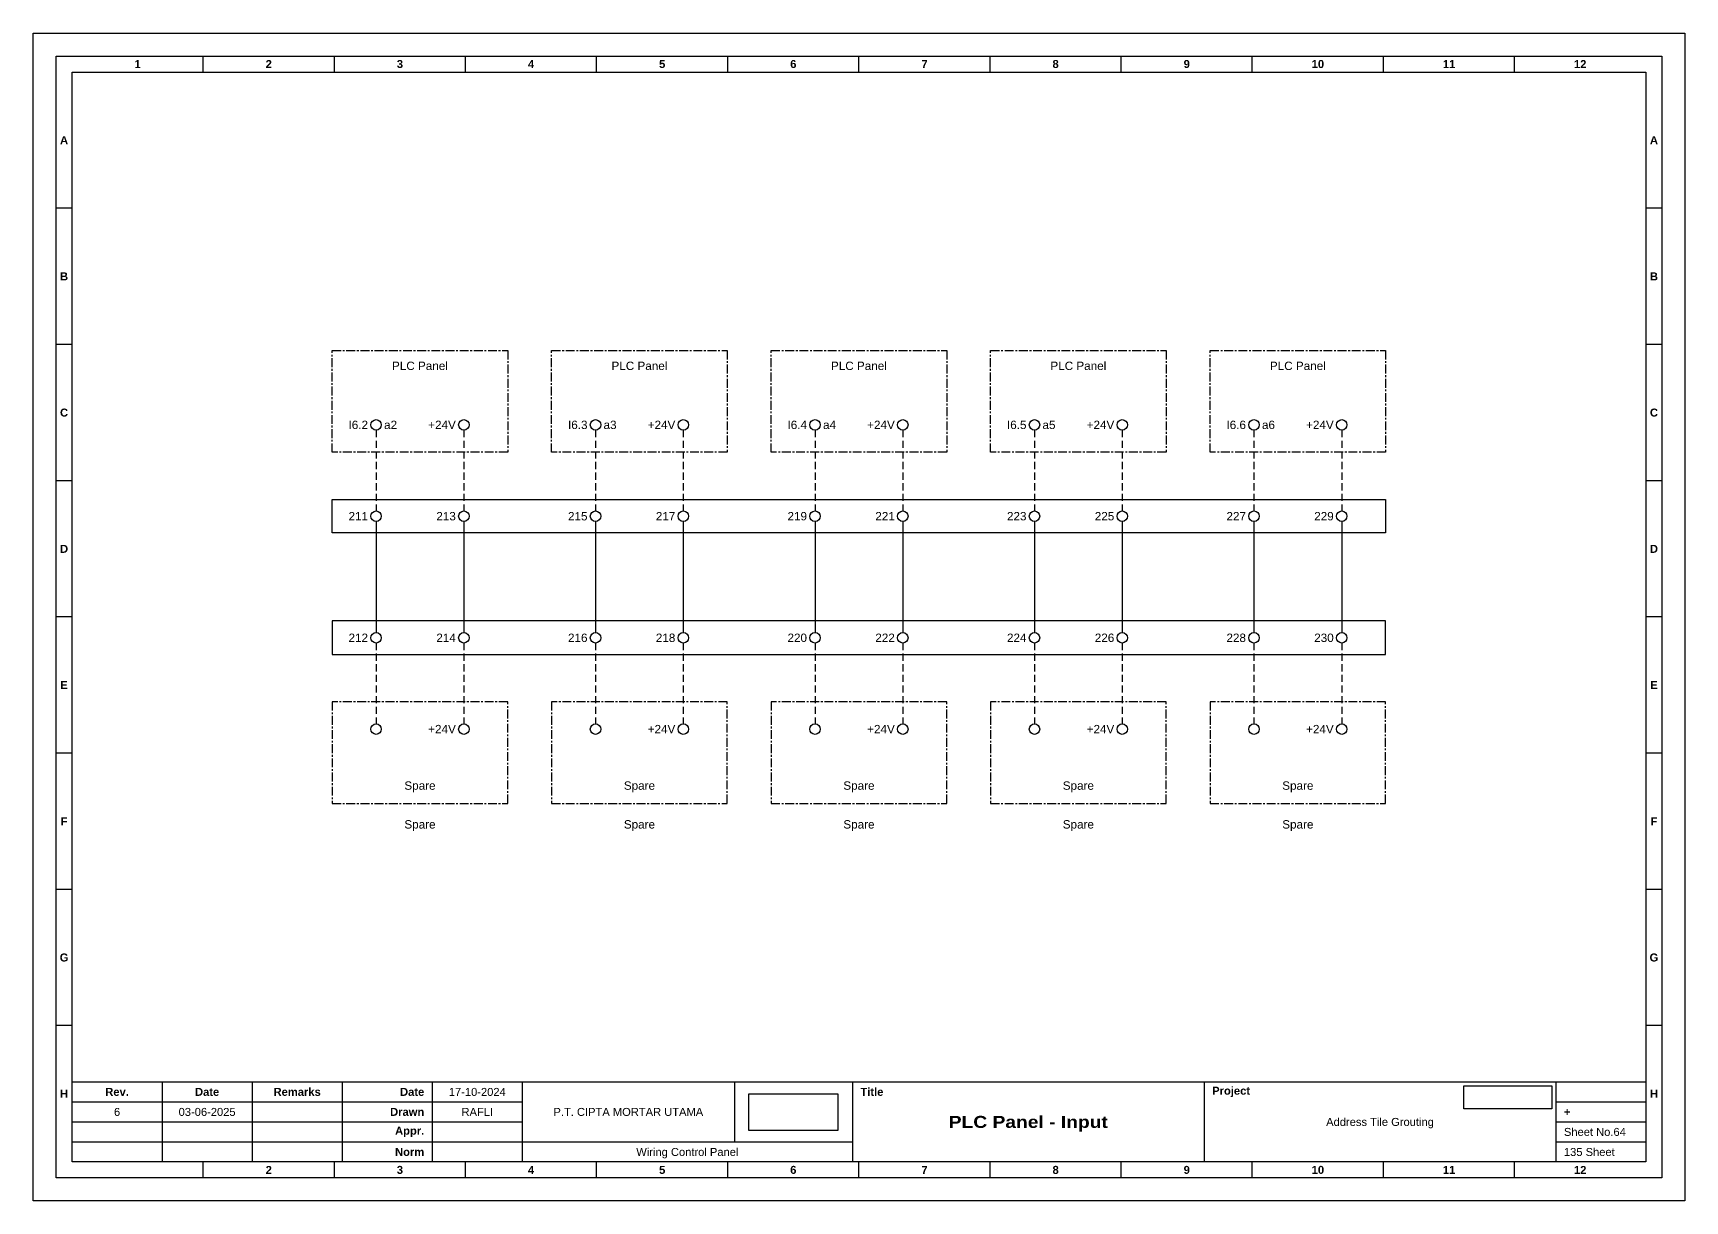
# Model space of a CAD drawing. Header units: millimetres. Extents: x 2277 to 9242, y 1004 to 1739.
# Drawn here: x 5787.2 to 6083.3, y 1529.4 to 1738.7 of the extents above; entities that cross this region are included whole.
import ezdxf
from ezdxf.enums import TextEntityAlignment as Align

# ---------------------------------------------------------------- set-up
doc = ezdxf.new("R2010")
doc.units = ezdxf.units.MM
doc.linetypes.add('CENTER', pattern=[50.8, 31.75, -6.35, 6.35, -6.35])
doc.linetypes.add('HIDDEN', pattern=[9.525, 6.35, -3.175])
doc.styles.add('Bold', font='ariblk.ttf', dxfattribs={"height": 25.4})
doc.styles.get("Standard").update_dxf_attribs({"font": 'arial.ttf'})
picture_1 = doc.add_image_def('image1.png', size_in_pixel=(2048, 847))
picture_2 = doc.add_image_def('image2.png', size_in_pixel=(2092, 542))

# ---------------------------------------------------------------- blocks, each defined once
blk = doc.blocks.new('KOP MU PROJECT')
at = {"color": 6, "ltscale": 50}
for p, q in [((27.74, 184.05), (27.74, 186.66)), ((49.13, 184.05), (49.13, 186.66)), ((70.51, 184.05), (70.51, 186.66)), ((91.89, 184.05), (91.89, 186.66)), ((113.27, 184.05), (113.27, 186.66)), ((134.66, 184.05), (134.66, 186.66)), ((156.04, 184.05), (156.04, 186.66)), ((177.42, 184.05), (177.42, 186.66)), ((198.8, 184.05), (198.8, 186.66)), ((220.19, 184.05), (220.19, 186.66)), ((241.57, 184.05), (241.57, 186.66)), ((6.36, 161.84), (3.75, 161.84)), ((265.59, 161.84), (262.98, 161.84)), ((6.36, 139.63), (3.75, 139.63)), ((265.59, 139.63), (262.98, 139.63)), ((6.36, 117.42), (3.75, 117.42)), ((265.59, 117.42), (262.98, 117.42)), ((6.36, 95.22), (3.75, 95.22)), ((265.59, 95.22), (262.98, 95.22)), ((6.36, 73.01), (3.75, 73.01)), ((265.59, 73.01), (262.98, 73.01)), ((6.36, 50.8), (3.75, 50.8)), ((265.59, 50.8), (262.98, 50.8)), ((6.36, 28.59), (3.75, 28.59)), ((265.59, 28.59), (262.98, 28.59)), ((27.74, 3.75), (27.74, 6.36)), ((49.13, 3.75), (49.13, 6.36)), ((70.51, 3.75), (70.51, 6.36)), ((91.89, 3.75), (91.89, 6.36)), ((113.27, 3.75), (113.27, 6.36)), ((134.66, 3.75), (134.66, 6.36)), ((156.04, 3.75), (156.04, 6.36)), ((177.42, 3.75), (177.42, 6.36)), ((198.8, 3.75), (198.8, 6.36)), ((220.19, 3.75), (220.19, 6.36)), ((241.57, 3.75), (241.57, 6.36))]:
    blk.add_line(p, q, dxfattribs=at)
at = {"ltscale": 50}
for p, q in [((6.36, 19.41), (262.98, 19.41)), ((21.04, 19.41), (21.04, 6.36)), ((35.72, 19.41), (35.72, 6.36)), ((50.41, 19.41), (50.41, 6.36)), ((65.09, 19.41), (65.09, 6.36)), ((79.77, 19.41), (79.77, 6.36)), ((114.35, 19.41), (114.35, 9.62)), ((133.6, 19.41), (133.6, 6.36)), ((190.95, 19.41), (190.95, 6.36)), ((248.3, 19.41), (248.3, 6.36)), ((6.36, 16.15), (79.77, 16.15)), ((248.3, 16.15), (262.98, 16.15)), ((6.36, 12.89), (79.77, 12.89)), ((248.3, 12.89), (262.98, 12.89)), ((6.36, 9.62), (133.6, 9.62)), ((248.3, 9.62), (262.98, 9.62))]:
    blk.add_line(p, q, dxfattribs=at)
at = {"color": 1, "ltscale": 50}
blk.add_lwpolyline([(269.34, 0), (0, 0), (0, 190.41), (269.34, 190.41)], close=True, dxfattribs=at)
at = {"color": 6, "ltscale": 50}
for points in [[(265.59, 3.75), (3.75, 3.75), (3.75, 186.66), (265.59, 186.66)], [(262.98, 6.36), (6.36, 6.36), (6.36, 184.05), (262.98, 184.05)]]:
    blk.add_lwpolyline(points, close=True, dxfattribs=at)
at = {"ltscale": 50, "char_height": 1.305, "attachment_point": 4}
for s, width, heights, insert in [('\\pxqc;{\\fArial|b1|i0|c0|p34;1}', 21.3825, [2.51], (6.36, 185.36)), ('\\pxqc;{\\fArial|b1|i0|c0|p34;2}', 21.3825, [2.51], (27.74, 185.36)), ('\\pxqc;{\\fArial|b1|i0|c0|p34;3}', 21.3825, [2.51], (49.13, 185.36)), ('\\pxqc;{\\fArial|b1|i0|c0|p34;4}', 21.3825, [2.51], (70.51, 185.36)), ('\\pxqc;{\\fArial|b1|i0|c0|p34;5}', 21.3825, [2.51], (91.89, 185.36)), ('\\pxqc;{\\fArial|b1|i0|c0|p34;6}', 21.3825, [2.51], (113.27, 185.36)), ('\\pxqc;{\\fArial|b1|i0|c0|p34;7}', 21.3825, [2.51], (134.66, 185.36)), ('\\pxqc;{\\fArial|b1|i0|c0|p34;8}', 21.3825, [2.51], (156.04, 185.36)), ('\\pxqc;{\\fArial|b1|i0|c0|p34;9}', 21.3825, [2.51], (177.42, 185.36)), ('\\pxqc;{\\fArial|b1|i0|c0|p34;10}', 21.3825, [2.51], (198.8, 185.36)), ('\\pxqc;{\\fArial|b1|i0|c0|p34;11}', 21.3825, [2.51], (220.19, 185.36)), ('\\pxqc;{\\fArial|b1|i0|c0|p34;12}', 21.3825, [2.51], (241.57, 185.36)), ('\\pxqc;{\\fArial|b1|i0|c0|p34;A}', 2.61, [2.51], (3.75, 172.95)), ('\\pxqc;{\\fArial|b1|i0|c0|p34;A}', 2.61, [2.51], (262.98, 172.95)), ('\\pxqc;{\\fArial|b1|i0|c0|p34;B}', 2.61, [2.51], (3.75, 150.74)), ('\\pxqc;{\\fArial|b1|i0|c0|p34;B}', 2.61, [2.51], (262.98, 150.74)), ('\\pxqc;{\\fArial|b1|i0|c0|p34;C}', 2.61, [2.51], (3.75, 128.53)), ('\\pxqc;{\\fArial|b1|i0|c0|p34;C}', 2.61, [2.51], (262.98, 128.53)), ('\\pxqc;{\\fArial|b1|i0|c0|p34;D}', 2.61, [2.51], (3.75, 106.32)), ('\\pxqc;{\\fArial|b1|i0|c0|p34;D}', 2.61, [2.51], (262.98, 106.32)), ('\\pxqc;{\\fArial|b1|i0|c0|p34;E}', 2.61, [2.51], (3.75, 84.11)), ('\\pxqc;{\\fArial|b1|i0|c0|p34;E}', 2.61, [2.51], (262.98, 84.11)), ('\\pxqc;{\\fArial|b1|i0|c0|p34;F}', 2.61, [2.51], (3.75, 61.9)), ('\\pxqc;{\\fArial|b1|i0|c0|p34;F}', 2.61, [2.51], (262.98, 61.9)), ('\\pxqc;{\\fArial|b1|i0|c0|p34;G}', 2.61, [2.51], (3.75, 39.69)), ('\\pxqc;{\\fArial|b1|i0|c0|p34;G}', 2.61, [2.51], (262.98, 39.69)), ('\\pxqc;{\\fArial|b1|i0|c0|p34;H}', 2.61, [2.51], (3.75, 17.47)), ('\\pxqc;{\\fArial|b1|i0|c0|p34;Rev.}', 14.6811, [2.88], (6.36, 17.78)), ('\\pxqc;{\\fArial|b1|i0|c0|p34;Date}', 14.6811, [2.88], (21.04, 17.78)), ('\\pxqc;{\\fArial|b1|i0|c0|p34;Remarks}', 14.6811, [2.88], (35.72, 17.78)), ('\\pxqr;{\\fArial|b1|i0|c0|p34;Date}', 13.3761, [2.88], (50.41, 17.78)), ('\\pxql;{\\fArial|b1|i0|c0|p34;Title}', 50.2419, [2.88], (134.9, 17.78)), ('\\pxql;{\\fArial|b1|i0|c0|p34;Project}', 50.2419, [2.88], (192.25, 17.78)), ('\\pxqc;{\\fArial|b1|i0|c0|p34;H}', 2.61, [2.51], (262.98, 17.47)), ('\\pxqr;{\\fArial|b1|i0|c0|p34;Drawn}', 13.3761, [2.88], (50.41, 14.52)), ('\\pxql;{\\fArial|b1|i0|c0|p34;+}', 14.6811, [2.88], (249.61, 14.52)), ('\\pxqr;{\\fArial|b1|i0|c0|p34;Appr.}', 13.3761, [2.88], (50.41, 11.26)), ('\\pxqr;{\\fArial|b1|i0|c0|p34;Norm}', 13.3761, [2.88], (50.41, 7.99)), ('\\pxqc;{\\fArial|b1|i0|c0|p34;2}', 21.3825, [2.51], (27.74, 5.06)), ('\\pxqc;{\\fArial|b1|i0|c0|p34;3}', 21.3825, [2.51], (49.13, 5.06)), ('\\pxqc;{\\fArial|b1|i0|c0|p34;4}', 21.3825, [2.51], (70.51, 5.06)), ('\\pxqc;{\\fArial|b1|i0|c0|p34;5}', 21.3825, [2.51], (91.89, 5.06)), ('\\pxqc;{\\fArial|b1|i0|c0|p34;6}', 21.3825, [2.51], (113.27, 5.06)), ('\\pxqc;{\\fArial|b1|i0|c0|p34;7}', 21.3825, [2.51], (134.66, 5.06)), ('\\pxqc;{\\fArial|b1|i0|c0|p34;8}', 21.3825, [2.51], (156.04, 5.06)), ('\\pxqc;{\\fArial|b1|i0|c0|p34;9}', 21.3825, [2.51], (177.42, 5.06)), ('\\pxqc;{\\fArial|b1|i0|c0|p34;10}', 21.3825, [2.51], (198.8, 5.06)), ('\\pxqc;{\\fArial|b1|i0|c0|p34;11}', 21.3825, [2.51], (220.19, 5.06)), ('\\pxqc;{\\fArial|b1|i0|c0|p34;12}', 21.3825, [2.51], (241.57, 5.06))]:
    blk.add_mtext_dynamic_manual_height_columns(s, width=width, gutter_width=0.0326, heights=heights, dxfattribs=dict(at, insert=insert))
at = {"ltscale": 50}
for tag, p in [('DATECREATED', (72.43, 17.78)), ('REV', (13.7, 14.52)), ('REVDATE', (28.38, 14.52)), ('REMARKS', (43.06, 14.52)), ('DRAWN', (72.43, 14.52)), ('COMPANY', (97.06, 14.52)), ('PROJECT', (219.62, 12.89)), ('APPR', (72.43, 11.26)), ('NORM', (72.43, 7.99)), ('DRAWINGCATEGORY', (106.68, 7.99)), ('DESCRIPTION', (162.27, 10.03))]:
    blk.add_attdef(tag, text='', height=1.3, dxfattribs=at).set_placement(p, align=Align.MIDDLE_CENTER)
at = {"ltscale": 50, "style": 'Bold'}
blk.add_attdef('TITLE', text='', height=1.96, dxfattribs=at).set_placement((162.27, 12.89), align=Align.MIDDLE_CENTER)
at = {"ltscale": 50}
for tag, p in [('SHEETNUMBER', (249.61, 11.26)), ('TOTALSHEET', (249.61, 7.99))]:
    blk.add_attdef(tag, text='', height=1.3, dxfattribs=at).set_placement(p, align=Align.MIDDLE_LEFT)
image = blk.add_image(picture_1, insert=(116.72, 11.48), size_in_units=(14.5, 6), dxfattribs=at)
image.dxf.flags = 15
image = blk.add_image(picture_2, insert=(233.29, 15.04), size_in_units=(14.36, 3.72), dxfattribs=at)
image.dxf.flags = 15

msp = doc.modelspace()

# ---------------------------------------------------------------- linework, layer by layer
at = {"linetype": 'HIDDEN', "ltscale": 0.2}
for p, q in [((5848.71, 1667.52), (5848.71, 1653.03)), ((5864.45, 1667.52), (5864.45, 1653.03)), ((5888.05, 1667.52), (5888.05, 1653.03)), ((5903.78, 1667.52), (5903.78, 1653.03)), ((5927.39, 1667.52), (5927.39, 1653.03)), ((5943.12, 1667.52), (5943.12, 1653.03)), ((5966.73, 1667.52), (5966.73, 1653.03)), ((5982.46, 1667.52), (5982.46, 1653.03)), ((6006.07, 1667.52), (6006.07, 1653.03)), ((6021.8, 1667.52), (6021.8, 1653.03)), ((5848.71, 1629.36), (5848.71, 1614.87)), ((5864.45, 1629.36), (5864.45, 1614.87)), ((5888.05, 1629.36), (5888.05, 1614.87)), ((5903.78, 1629.36), (5903.78, 1614.87)), ((5927.39, 1629.36), (5927.39, 1614.87)), ((5943.12, 1629.36), (5943.12, 1614.87)), ((5966.73, 1629.36), (5966.73, 1614.87)), ((5982.46, 1629.36), (5982.46, 1614.87)), ((6006.07, 1629.36), (6006.07, 1614.87)), ((6021.8, 1629.36), (6021.8, 1614.87))]:
    msp.add_line(p, q, dxfattribs=at)
at = {"ltscale": 0.2}
for p, q in [((5848.71, 1651.15), (5848.71, 1631.24)), ((5864.45, 1651.15), (5864.45, 1631.24)), ((5888.05, 1651.15), (5888.05, 1631.24)), ((5903.78, 1651.15), (5903.78, 1631.24)), ((5927.39, 1651.15), (5927.39, 1631.24)), ((5943.12, 1651.15), (5943.12, 1631.24)), ((5966.73, 1651.15), (5966.73, 1631.24)), ((5982.46, 1651.15), (5982.46, 1631.24)), ((6006.07, 1651.15), (6006.07, 1631.24)), ((6021.8, 1651.15), (6021.8, 1631.24))]:
    msp.add_line(p, q, dxfattribs=at)
at = {"linetype": 'CENTER', "ltscale": 0.05}
for points in [[(5840.84, 1681.79), (5872.31, 1681.79), (5872.31, 1663.56), (5840.84, 1663.56)], [(5880.18, 1681.79), (5911.65, 1681.79), (5911.65, 1663.56), (5880.18, 1663.56)], [(5919.52, 1681.79), (5950.99, 1681.79), (5950.99, 1663.56), (5919.52, 1663.56)], [(5958.86, 1681.79), (5990.33, 1681.79), (5990.33, 1663.56), (5958.86, 1663.56)], [(5998.2, 1681.79), (6029.67, 1681.79), (6029.67, 1663.56), (5998.2, 1663.56)], [(5840.84, 1600.61), (5872.31, 1600.61), (5872.31, 1618.83), (5840.84, 1618.83)], [(5880.18, 1600.61), (5911.65, 1600.61), (5911.65, 1618.83), (5880.18, 1618.83)], [(5919.52, 1600.61), (5950.99, 1600.61), (5950.99, 1618.83), (5919.52, 1618.83)], [(5958.86, 1600.61), (5990.33, 1600.61), (5990.33, 1618.83), (5958.86, 1618.83)], [(5998.2, 1600.61), (6029.67, 1600.61), (6029.67, 1618.83), (5998.2, 1618.83)]]:
    msp.add_lwpolyline(points, close=True, dxfattribs=at)
at = {"ltscale": 0.05}
for points in [[(5840.84, 1655.1), (6029.67, 1655.1), (6029.67, 1649.09), (5840.84, 1649.09)], [(5840.84, 1627.3), (6029.67, 1627.3), (6029.67, 1633.31), (5840.84, 1633.31)]]:
    msp.add_lwpolyline(points, close=True, dxfattribs=at)
for centre in [(5848.71, 1668.46), (5864.45, 1668.46), (5888.05, 1668.46), (5903.78, 1668.46), (5927.39, 1668.46), (5943.12, 1668.46), (5966.73, 1668.46), (5982.46, 1668.46), (6006.07, 1668.46), (6021.8, 1668.46), (5848.71, 1652.09), (5864.45, 1652.09), (5888.05, 1652.09), (5903.78, 1652.09), (5927.39, 1652.09), (5943.12, 1652.09), (5966.73, 1652.09), (5982.46, 1652.09), (6006.07, 1652.09), (6021.8, 1652.09), (5848.71, 1630.3), (5864.45, 1630.3), (5888.05, 1630.3), (5903.78, 1630.3), (5927.39, 1630.3), (5943.12, 1630.3), (5966.73, 1630.3), (5982.46, 1630.3), (6006.07, 1630.3), (6021.8, 1630.3), (5848.71, 1613.93), (5864.45, 1613.93), (5888.05, 1613.93), (5903.78, 1613.93), (5927.39, 1613.93), (5943.12, 1613.93), (5966.73, 1613.93), (5982.46, 1613.93), (6006.07, 1613.93), (6021.8, 1613.93)]:
    msp.add_circle(centre, 0.938)

# ---------------------------------------------------------------- block references
at = {"xscale": 1.099296583304004, "yscale": 1.099296583304004, "zscale": 1.099296583304004}
msp.add_blockref('KOP MU PROJECT', (5787.23, 1529.36), dxfattribs=at).add_auto_attribs({'TITLE': 'PLC Panel - Input', 'PROJECT': 'Address Tile Grouting', 'COMPANY': 'P.T. CIPTA MORTAR UTAMA', 'DRAWINGCATEGORY': 'Wiring Control Panel', 'DRAWN': 'RAFLI', 'DATECREATED': '17-10-2024', 'REVDATE': '03-06-2025', 'REV': '6', 'SHEETNUMBER': 'Sheet No.64', 'TOTALSHEET': '135 Sheet'})

# ---------------------------------------------------------------- texts
for s, p in [('PLC Panel', (5856.58, 1679.79)), ('PLC Panel', (5895.92, 1679.79)), ('PLC Panel', (5935.26, 1679.79)), ('PLC Panel', (5974.59, 1679.79)), ('PLC Panel', (6013.93, 1679.79)), ('Spare', (5856.58, 1597.61)), ('Spare', (5895.92, 1597.61)), ('Spare', (5935.26, 1597.61)), ('Spare', (5974.59, 1597.61)), ('Spare', (6013.93, 1597.61))]:
    msp.add_text(s, height=1.5).set_placement(p, align=Align.TOP_CENTER)
for s, p in [('I6.2', (5847.27, 1668.46)), ('+24V', (5863.01, 1668.46)), ('I6.3', (5886.61, 1668.46)), ('+24V', (5902.35, 1668.46)), ('I6.4', (5925.95, 1668.46)), ('+24V', (5941.69, 1668.46)), ('I6.5', (5965.29, 1668.46)), ('+24V', (5981.03, 1668.46)), ('I6.6', (6004.63, 1668.46)), ('+24V', (6020.36, 1668.46)), ('211', (5847.27, 1652.09)), ('213', (5863.01, 1652.09)), ('215', (5886.61, 1652.09)), ('217', (5902.35, 1652.09)), ('219', (5925.95, 1652.09)), ('221', (5941.69, 1652.09)), ('223', (5965.29, 1652.09)), ('225', (5981.03, 1652.09)), ('227', (6004.63, 1652.09)), ('229', (6020.36, 1652.09)), ('212', (5847.27, 1630.3)), ('214', (5863.01, 1630.3)), ('216', (5886.61, 1630.3)), ('218', (5902.35, 1630.3)), ('220', (5925.95, 1630.3)), ('222', (5941.69, 1630.3)), ('224', (5965.29, 1630.3)), ('226', (5981.03, 1630.3)), ('228', (6004.63, 1630.3)), ('230', (6020.36, 1630.3)), ('+24V', (5863.01, 1613.93)), ('+24V', (5902.35, 1613.93)), ('+24V', (5941.69, 1613.93)), ('+24V', (5981.03, 1613.93)), ('+24V', (6020.36, 1613.93))]:
    msp.add_text(s, height=1.5).set_placement(p, align=Align.MIDDLE_RIGHT)
for s, p in [('a2', (5850.15, 1668.46)), ('a3', (5889.49, 1668.46)), ('a4', (5928.83, 1668.46)), ('a5', (5968.16, 1668.46)), ('a6', (6007.5, 1668.46))]:
    msp.add_text(s, height=1.5).set_placement(p, align=Align.MIDDLE_LEFT)
for p in [(5856.58, 1602.61), (5895.92, 1602.61), (5935.26, 1602.61), (5974.59, 1602.61), (6013.93, 1602.61)]:
    msp.add_text('Spare', height=1.5).set_placement(p, align=Align.BOTTOM_CENTER)

doc.saveas('drawing.dxf')
